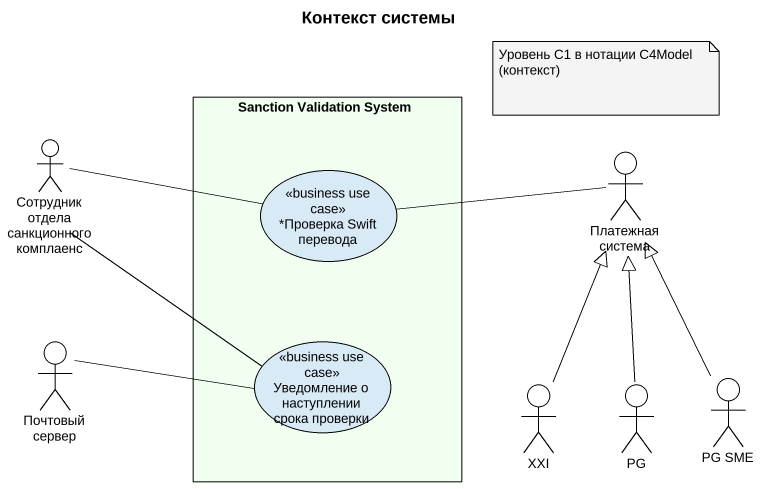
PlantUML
@startuml
title Контекст системы
actor "Сотрудник отдела санкционного комплаенс" as Сотрудник_отдела
rectangle "Sanction Validation System" as Sanction_Validation_System #F0FFF0 {
  usecase "*Проверка Swift перевода" as Проверка_Swift_перевода <<business use case>>
  usecase "Уведомление о наступлении срока проверки" as Уведомление_о_наступлении <<business use case>>
}
actor "Платежная система" as Платежная_система
actor "Почтовый сервер" as Почтовый_сервер
actor XXI
actor PG
actor "PG SME" as PG_SME
Сотрудник_отдела -right- Проверка_Swift_перевода
Сотрудник_отдела -- Уведомление_о_наступлении
Платежная_система -left- Проверка_Swift_перевода
Почтовый_сервер -right- Уведомление_о_наступлении
XXI -up-|> Платежная_система
PG -up-|> Платежная_система
PG_SME -up-|> Платежная_система
note as N1
  Уровень C1 в нотации C4Model
  (контекст)
end note
@enduml
